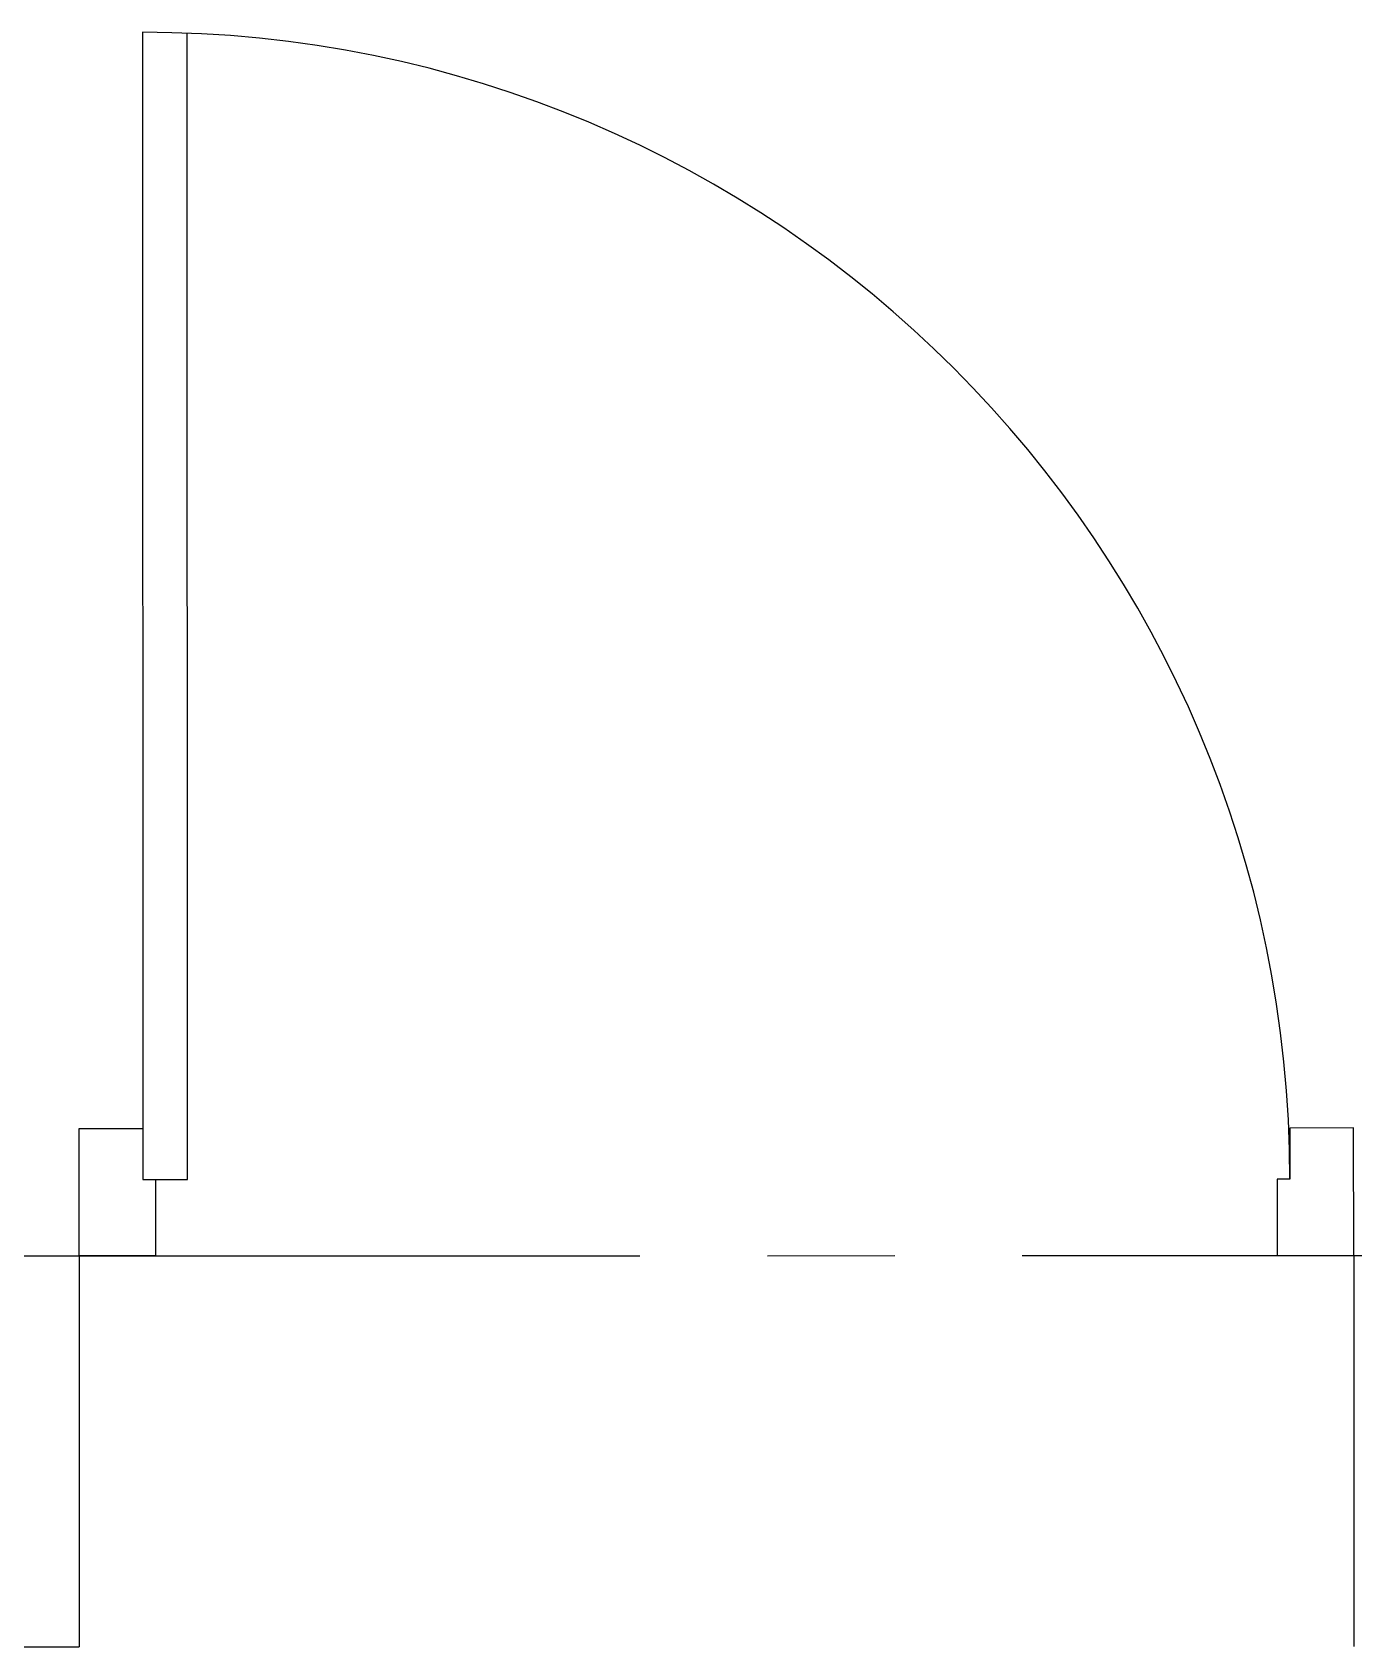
# Model space of a CAD drawing. Extents: x -437689 to -407696, y -55787 to -37037.
# Drawn here: x -424176.1 to -423787.3, y -49782 to -49306.7 of the extents above; entities that cross this region are included whole.
import ezdxf

# ---------------------------------------------------------------- set-up
doc = ezdxf.new("R2010")
doc.units = 0
doc.header["$LTSCALE"] = 150
doc.header["$MEASUREMENT"] = 0
doc.linetypes.add('CENTER', pattern=[2, 1.25, -0.25, 0.25, -0.25])
doc.layers.add('DOOR', color=31, linetype='CONTINUOUS')
doc.layers.add('WALL', color=7, linetype='CONTINUOUS')

msp = doc.modelspace()

# ---------------------------------------------------------------- linework, layer by layer
at = {"layer": 'DOOR', "color": 8}
for p, q in [((-424143.7, -49306.74), (-424143.57, -49644.24)), ((-424130.44, -49644.23), (-424130.57, -49306.99)), ((-424162.32, -49629.25), (-424143.57, -49629.24)), ((-424162.31, -49666.75), (-424162.32, -49629.25)), ((-424143.57, -49629.24), (-424143.57, -49644.24)), ((-423787.32, -49629.1), (-423806.07, -49629.11)), ((-423806.07, -49629.11), (-423806.07, -49644.11)), ((-423787.31, -49666.6), (-423787.32, -49629.1)), ((-424143.57, -49644.24), (-424130.44, -49644.23)), ((-424143.57, -49644.24), (-424139.82, -49644.24)), ((-424139.82, -49644.24), (-424139.81, -49666.74)), ((-423806.07, -49644.11), (-423809.82, -49644.11)), ((-423809.82, -49644.11), (-423809.81, -49666.61)), ((-424139.81, -49666.74), (-424162.31, -49666.75)), ((-423809.81, -49666.61), (-423787.31, -49666.6))]:
    msp.add_line(p, q, dxfattribs=at)
msp.add_arc((-424143.57, -49644.24), 337.5, 0.0226, 90.0226, dxfattribs=at)
at = {"layer": 'WALL', "linetype": 'CENTER'}
for p, q in [((-424184.81, -49666.75), (-423764.81, -49666.59)), ((-424803.01, -49782), (-424162.26, -49781.75))]:
    msp.add_line(p, q, dxfattribs=at)
at = {"layer": 'WALL', "linetype": 'CONTINUOUS', "ltscale": 900}
for p, q in [((-424162.31, -49666.75), (-424162.26, -49781.75)), ((-423787.31, -49666.6), (-423787.26, -49781.6)), ((-423787.31, -49666.6), (-423787.26, -49781.6))]:
    msp.add_line(p, q, dxfattribs=at)

doc.saveas('drawing.dxf')
